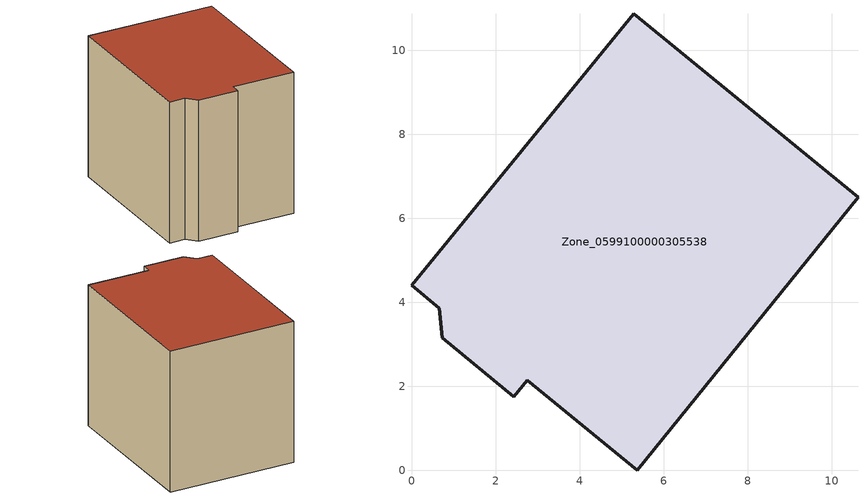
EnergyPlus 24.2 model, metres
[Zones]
Zone_0599100000305538
 floor ground (C_G): 5.29,10.87 10.62,6.5 5.37,0 2.75,2.15 2.43,1.76 0.73,3.16 0.66,3.86 0,4.41 z0
 wall outside (C_F): 0.73,3.16 2.43,1.76 2.75,2.15 5.37,0 10.62,6.5 5.29,10.87 0,4.41 0.66,3.86 0.73,3.16 z0:7.75
 roof outside (C_R): 5.29,10.87 0,4.41 0.66,3.86 0.73,3.16 2.43,1.76 2.75,2.15 5.37,0 10.62,6.5 z7.75
[BUILDING]
Pand.0599100000305538: North Axis=0; Terrain=City; Loads Convergence Tolerance Value=0.04; Temperature Convergence Tolerance Value=0.4; Solar Distribution=FullExterior; Maximum Number of Warmup Days=25; Minimum Number of Warmup Days=1
[Site:Location]
Rotterdam.The.Hague.AP_ZH_NLD Design_Conditions: Latitude=51.96; Longitude=4.45; Time Zone=1; Elevation=-4.5
[SITE:GROUNDTEMPERATURE:BUILDINGSURFACE]
18, 18, 18, 18, 18, 18, 18, 18, 18, 18, 18, 18
[MATERIAL] Thermal Absorptance=0.9; Solar Absorptance=0.7; Visible Absorptance=0.7
Name | Roughness | Thickness | Conductivity | Density | Specific Heat
G.TI.1946 | MediumSmooth | 0.15 | 1 | 540 | 1210
F.TI.1946 | Rough | 0.3 | 0.857143 | 1920 | 840
R.TI.1946 | MediumRough | 0.2 | 0.1 | 1500 | 1000
[CONSTRUCTION]
C_G: G.TI.1946
C_F: F.TI.1946
C_R: R.TI.1946
[ZONE]
Zone_0599100000305538: Type=1; Multiplier=1; Ceiling Height=Autocalculate; Volume=Autocalculate; Floor Area=autocalculate; Part of Total Floor Area=Yes
[ZONEINFILTRATION:DESIGNFLOWRATE]
Infil_Zone_0599100000305538: Zone or ZoneList or Space or SpaceList=Zone_0599100000305538; Schedule=AlwaysOn; Design Flow Rate Calculation Method=Flow/Area; Flow Rate per Floor Area=0.003; Constant Term Coefficient=1; Temperature Term Coefficient=0; Velocity Term Coefficient=0; Velocity Squared Term Coefficient=0
[HVACTEMPLATE:ZONE:IDEALLOADSAIRSYSTEM]
Zone_0599100000305538: Maximum Heating Supply Air Temperature=50; Minimum Cooling Supply Air Temperature=13; Maximum Heating Supply Air Humidity Ratio=0.0156; Minimum Cooling Supply Air Humidity Ratio=0.0077; Heating Limit=NoLimit; Cooling Limit=NoLimit; Dehumidification Control Type=ConstantSensibleHeatRatio; Cooling Sensible Heat Ratio=0.7; Dehumidification Setpoint=60; Humidification Control Type=None; Humidification Setpoint=30; Outdoor Air Method=None; Outdoor Air Flow Rate per Person=0.00944; Outdoor Air Flow Rate per Zone Floor Area=0; Outdoor Air Flow Rate per Zone=0; Demand Controlled Ventilation Type=None; Outdoor Air Economizer Type=NoEconomizer; Heat Recovery Type=None; Sensible Heat Recovery Effectiveness=0.7; Latent Heat Recovery Effectiveness=0.65
[ZONECONTROL:THERMOSTAT]
ThermostatControl_Zone_0599100000305538: Zone or ZoneList=Zone_0599100000305538; Control Type Schedule=DualSetpointControlType; Control 1=Thermostat_Zone_0599100000305538; Temperature Difference Between Cutout And Setpoint=0
[THERMOSTATSETPOINT:DUALSETPOINT]
Thermostat_Zone_0599100000305538: Heating Setpoint Temperature Schedule=HeatingSetpoint_Zone_0599100000305538; Cooling Setpoint Temperature Schedule=CoolingSetpoint_Zone_0599100000305538
[SCHEDULE:COMPACT]
HeatingSetpoint_Zone_0599100000305538: Through: 12/31, For: AllDays, Until: 24:00, 21
CoolingSetpoint_Zone_0599100000305538: Through: 12/31, For: AllDays, Until: 24:00, 24
DualSetpointControlType: Through: 12/31, For: AllDays, Until: 24:00, 4
AlwaysOn: Through: 12/31, For: AllDays, Until: 24:00, 1
